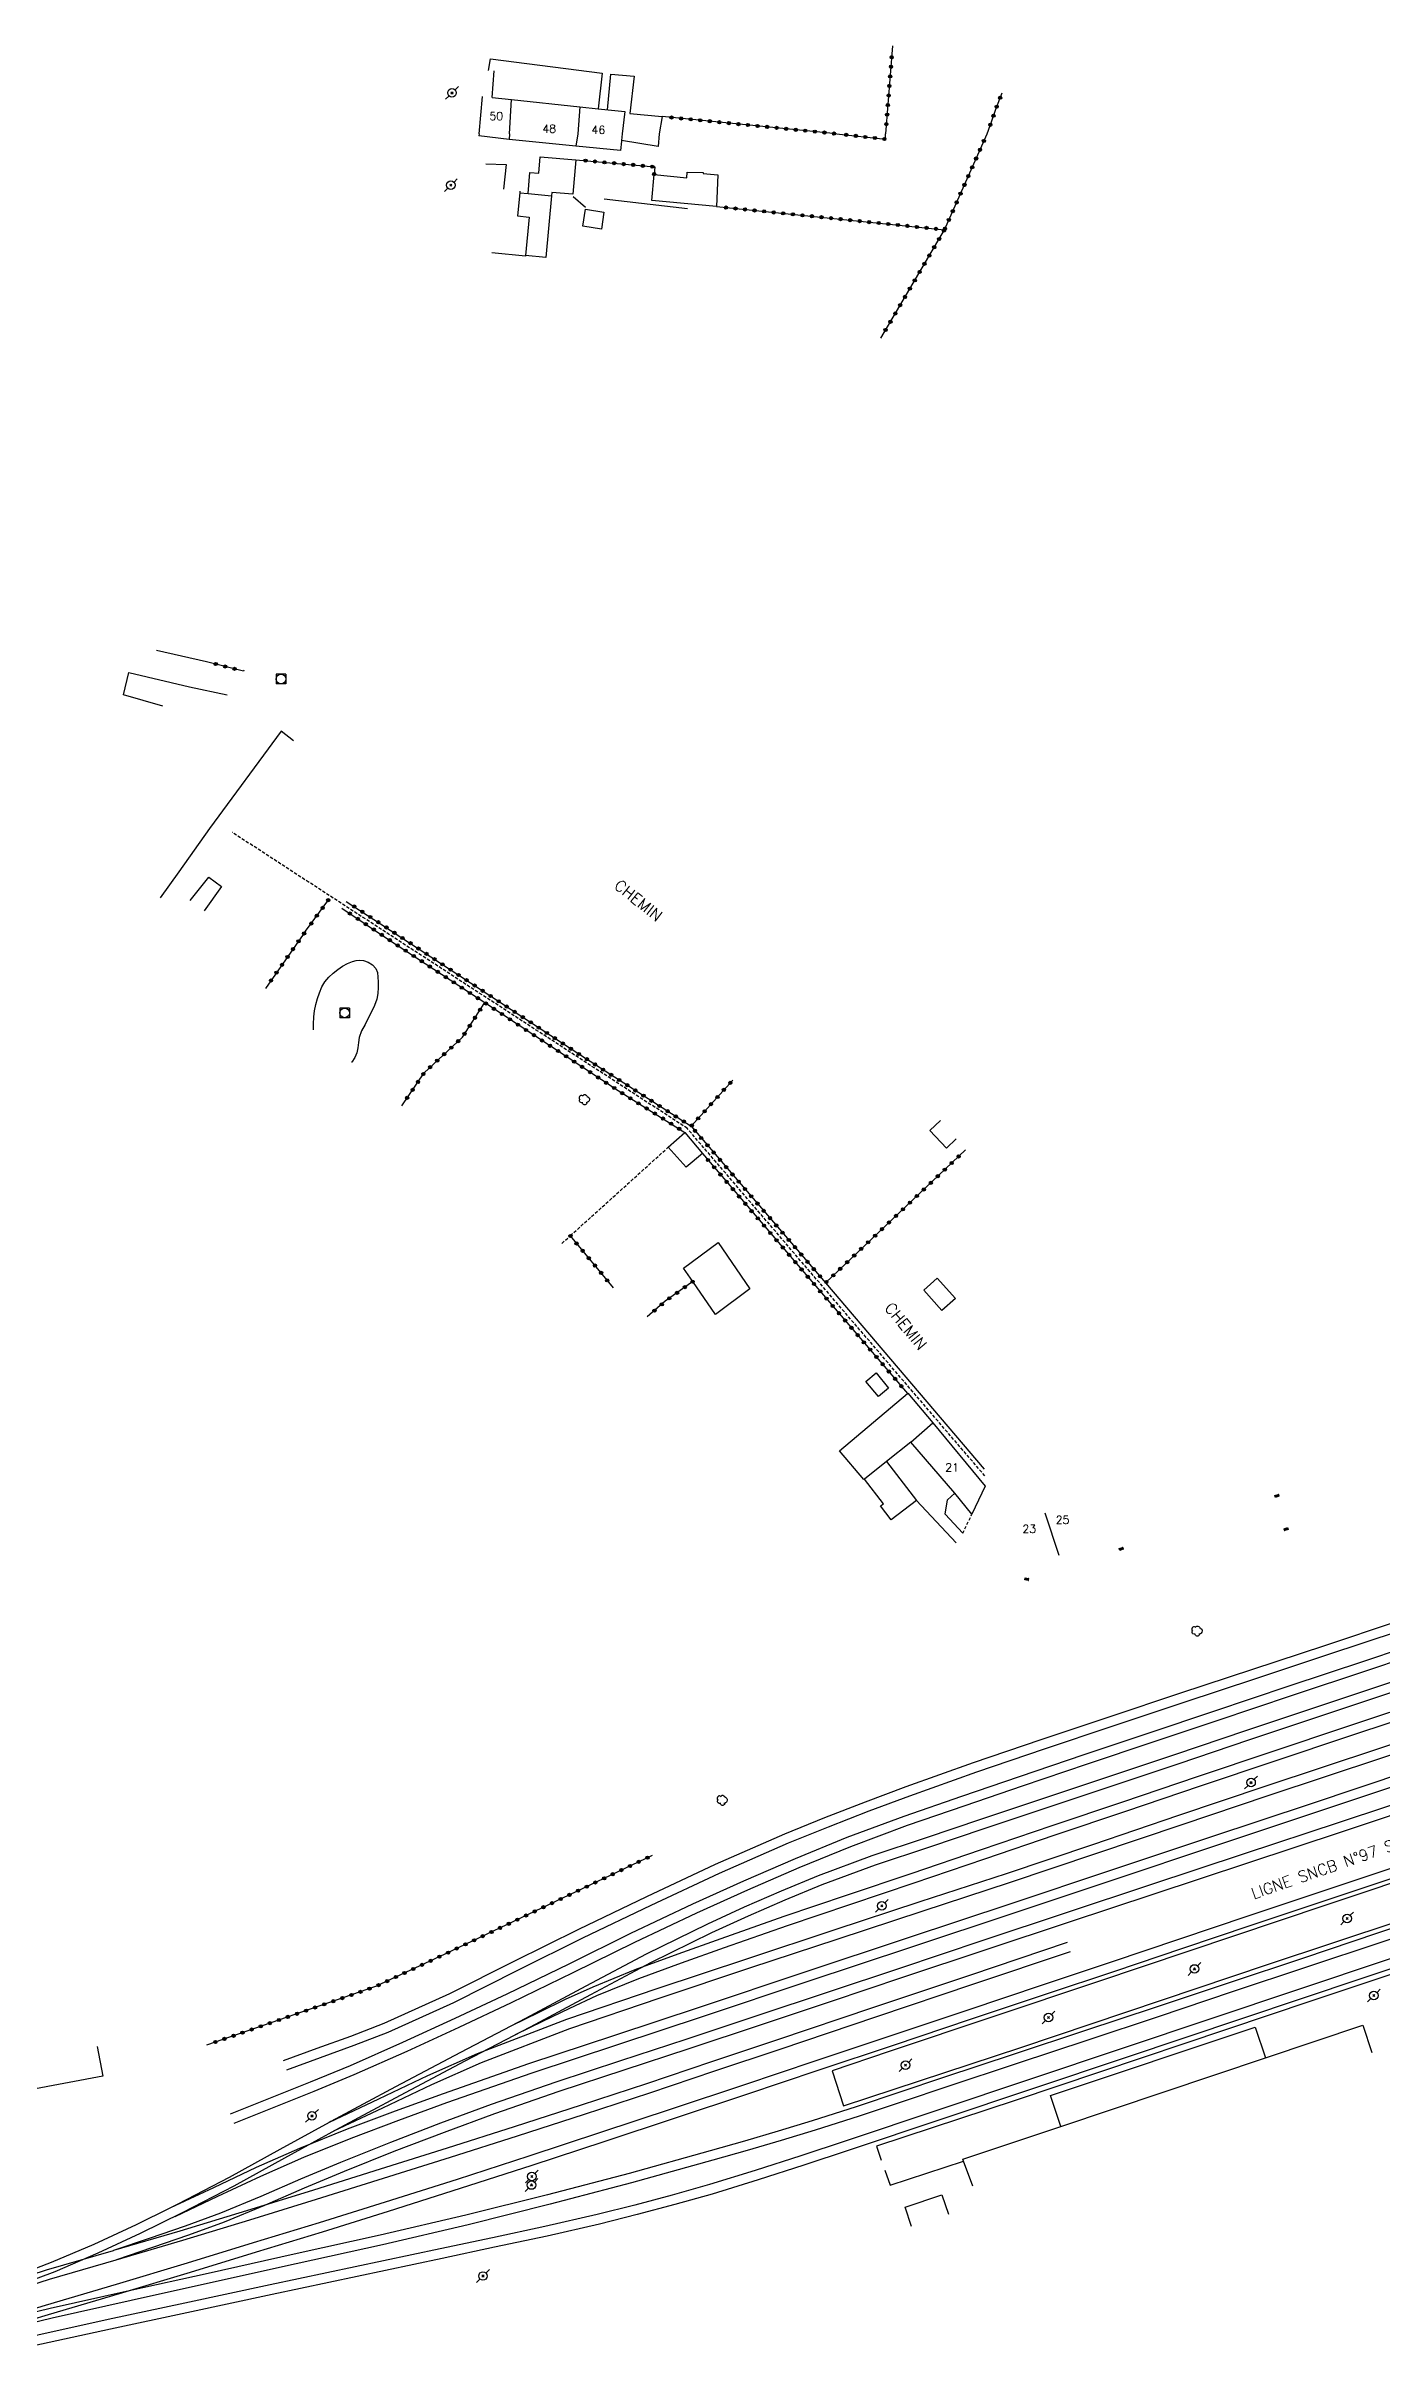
# Model space of a CAD drawing. Header units: millimetres. Extents: x 101000 to 102000, y 122000 to 122973.
# Drawn here: x 101344.9 to 101553.5, y 122329.4 to 122688.7 of the extents above; entities that cross this region are included whole.
import ezdxf
from ezdxf.enums import TextEntityAlignment as Align

# ---------------------------------------------------------------- set-up
doc = ezdxf.new("R2010")
doc.units = ezdxf.units.MM
doc.linetypes.add('DASHED', pattern=[0.75, 0.5, -0.25])
doc.layers.get('0').update_dxf_attribs({"linetype": 'CONTINUOUS'})
for name, color, linetype in [('W0014', 7, 'CONTINUOUS'), ('W0017', 7, 'CONTINUOUS'), ('W0070', 7, 'DASHED'), ('W0101', 7, 'CONTINUOUS'), ('W0104', 1, 'CONTINUOUS'), ('W0112', 1, 'DASHED'), ('W0300', 7, 'CONTINUOUS'), ('W0303', 7, 'CONTINUOUS'), ('W0323', 7, 'CONTINUOUS'), ('W0330', 7, 'CONTINUOUS'), ('W0401', 7, 'CONTINUOUS'), ('W0420', 7, 'CONTINUOUS'), ('W0473', 7, 'CONTINUOUS'), ('W0515', 5, 'CONTINUOUS'), ('W0700', 7, 'CONTINUOUS'), ('W0710', 7, 'CONTINUOUS'), ('W0989', 7, 'CONTINUOUS'), ('W0991', 7, 'CONTINUOUS'), ('W1102', 7, 'CONTINUOUS')]:
    doc.layers.add(name, color=color, linetype=linetype)
doc.styles.get("Standard").update_dxf_attribs({"font": 'romans.shx', "width": 0.85})

# ---------------------------------------------------------------- blocks, each defined once
blk = doc.blocks.new('T473')
for p, q in [((-0.166667, 0.166667), (0.166667, -0.166667)), ((-0.166667, -0.166667), (0.166667, 0.166667)), ((0.500001, 0.500001), (1.000002, 1.000002)), ((-1.000002, -1.000002), (-0.500001, -0.500001))]:
    blk.add_line(p, q)
blk.add_ellipse((0, 0), major_axis=(0.471405, 0.471405), ratio=1, start_param=5.4977871438, end_param=11.780972451)
blk = doc.blocks.new('T300')
for p, q in [((-0.8, 0.51), (-0.86, 0.34)), ((-0.86, 0.34), (-0.86, 0.17)), ((-0.86, 0.17), (-0.74, 0.06)), ((-0.69, 0.63), (-0.8, 0.51)), ((-0.8, -0.06), (-0.74, 0.06)), ((-0.74, 0.06), (-0.69, 0.11)), ((-0.57, 0.69), (-0.69, 0.63)), ((-0.46, 0.69), (-0.57, 0.69)), ((-0.29, 0.63), (-0.46, 0.69)), ((-0.29, 0.63), (-0.17, 0.74)), ((-0.23, 0.57), (-0.29, 0.63)), ((-0.17, 0.74), (-0.06, 0.8)), ((-0.06, 0.8), (0.06, 0.8)), ((0.06, 0.8), (0.23, 0.74)), ((0.23, 0.74), (0.34, 0.63)), ((0.34, 0.63), (0.4, 0.51)), ((0.46, 0.46), (0.34, 0.46)), ((0.4, 0.51), (0.4, 0.46)), ((0.57, 0.4), (0.46, 0.46)), ((0.57, 0.4), (0.69, 0.29)), ((0.69, 0.29), (0.74, 0.17)), ((0.74, 0.06), (0.69, -0.17)), ((0.74, 0.17), (0.74, 0.06)), ((-0.8, -0.17), (-0.8, -0.06)), ((-0.8, -0.23), (-0.8, -0.17)), ((-0.74, -0.34), (-0.8, -0.23)), ((-0.69, -0.4), (-0.74, -0.34)), ((-0.51, -0.46), (-0.69, -0.4)), ((-0.4, -0.46), (-0.51, -0.46)), ((-0.4, -0.46), (-0.34, -0.46)), ((-0.34, -0.46), (-0.34, -0.4)), ((-0.34, -0.51), (-0.34, -0.46)), ((-0.29, -0.63), (-0.34, -0.51)), ((-0.17, -0.74), (-0.29, -0.63)), ((-0.06, -0.8), (-0.17, -0.74)), ((0.06, -0.8), (-0.06, -0.8)), ((0.17, -0.74), (0.06, -0.8)), ((0.23, -0.69), (0.17, -0.74)), ((0.29, -0.46), (0.23, -0.46)), ((0.29, -0.63), (0.23, -0.69)), ((0.46, -0.4), (0.29, -0.46)), ((0.34, -0.51), (0.29, -0.63)), ((0.34, -0.51), (0.34, -0.46)), ((0.57, -0.34), (0.46, -0.4)), ((0.63, -0.29), (0.57, -0.34)), ((0.69, -0.17), (0.63, -0.29))]:
    blk.add_line(p, q)
blk = doc.blocks.new('T420')
for p, q in [((0.75, 0.75), (-0.75, 0.75)), ((-0.75, 0.75), (-0.75, -0.75)), ((0.75, 0.75), (0.75, -0.75)), ((0.75, -0.75), (-0.75, -0.75))]:
    blk.add_line(p, q)
blk.add_ellipse((0, 0), major_axis=(-0.53, 0.53), ratio=1, start_param=3.926991, end_param=10.210176)
blk = doc.blocks.new('T401')
for p, q in [((-0.3, 0.3), (0, 0.3)), ((-0.3, -0.25), (-0.3, 0.3)), ((-0.3, 0.15), (0, 0.15)), ((-0.3, 0), (0, 0)), ((0, 0.3), (0, -0.25)), ((-0.3, -0.15), (0, -0.15)), ((-0.3, -0.25), (-0.3, -0.3)), ((-0.3, -0.3), (0, -0.3)), ((0, -0.3), (0, -0.25))]:
    blk.add_line(p, q)
blk = doc.blocks.new('t323o')
at = {"color": 0, "linetype": 'Continuous'}
for radius in [0.25, 0.15]:
    blk.add_circle((0, 0), radius, dxfattribs=at)

msp = doc.modelspace()

# ---------------------------------------------------------------- linework, layer by layer
at = {"layer": 'W0014'}
for points in [[(101383.55, 122580.16), (101381.62, 122581.68), (101370.4, 122566.46)], [(101370.4, 122566.46), (101365.62, 122559.72), (101362.72, 122555.64)]]:
    msp.add_lwpolyline(points, dxfattribs=at)
at = {"layer": 'W0017'}
for points in [[(101369.96, 122592.53), (101362.15, 122594.3)], [(101480.93, 122461.5), (101487.11, 122454.89)], [(101488.15, 122456.37), (101485.41, 122459.37), (101485.75, 122461.57), (101486.92, 122462.64)]]:
    msp.add_lwpolyline(points, dxfattribs=at)
at = {"layer": 'W0070'}
for points in [[(101445.08, 122519.63), (101373.96, 122565.87)], [(101491.6, 122465.33), (101445.08, 122519.63)]]:
    msp.add_lwpolyline(points, dxfattribs=at)
at = {"layer": 'W0101'}
for points in [[(101414.62, 122680.67), (101417.61, 122680.35)], [(101417.61, 122680.35), (101428.31, 122679.21)], [(101428.32, 122679.23), (101427.98, 122675)], [(101417.25, 122674.12), (101412.51, 122674.69)], [(101427.68, 122673.07), (101417.25, 122674.12)], [(101427.98, 122675), (101427.68, 122673.07)], [(101418.92, 122666.03), (101418.9, 122665.8), (101418.54, 122662.18), (101420.4, 122662), (101419.8, 122655.98), (101419.79, 122655.89), (101414.54, 122656.42)], [(101367.31, 122588.59), (101373.2, 122587.35)], [(101489.57, 122459.34), (101486.92, 122462.64), (101480.01, 122470.59), (101483.48, 122473.61), (101491.65, 122463.75)], [(101491.65, 122463.75), (101489.57, 122459.34)], [(101489.71, 122354.35), (101488.24, 122358.27), (101488.15, 122358.57), (101503.46, 122363.7), (101535.44, 122374.42), (101550.67, 122379.53)], [(101550.67, 122379.53), (101552.07, 122375.23), (101552.07, 122375.23)]]:
    msp.add_lwpolyline(points, dxfattribs=at)
at = {"layer": 'W0104'}
for points in [[(101414.01, 122684.89), (101414.33, 122686.73), (101431.78, 122684.47), (101431.18, 122678.9)], [(101414.62, 122680.67), (101414.9, 122684.85)], [(101432.6, 122678.75), (101433.15, 122684.33), (101436.77, 122684), (101436.13, 122678.17), (101441.15, 122677.7), (101440.72, 122675)], [(101428.32, 122679.23), (101431.18, 122678.9)], [(101431.18, 122678.9), (101435.32, 122678.48), (101434.9, 122675)], [(101434.9, 122675), (101434.8, 122673.97), (101434.79, 122673.85), (101434.65, 122672.4), (101427.68, 122673.07)], [(101440.72, 122675), (101440.54, 122673.01), (101434.8, 122673.97)], [(101413.59, 122670.33), (101416.79, 122670.19), (101416.39, 122666.34)], [(101420.2, 122665.68), (101420.48, 122668.97), (101421.88, 122668.85), (101422.1, 122671.41), (101427.68, 122670.94), (101427.23, 122665.57), (101423.92, 122665.85), (101423.87, 122665.33)], [(101418.9, 122665.8), (101420.2, 122665.68), (101423.87, 122665.33), (101422.96, 122655.68), (101419.8, 122655.98)], [(101363.11, 122585.56), (101356.98, 122587.35), (101357.82, 122590.86), (101367.31, 122588.59)], [(101367.42, 122555.2), (101370.33, 122558.87), (101372.32, 122557.41), (101369.59, 122553.6)], [(101487.13, 122517.99), (101485.6, 122516.54), (101483.02, 122519.27), (101484.68, 122520.84)], [(101480.01, 122470.59), (101476.23, 122467.58), (101472.77, 122464.84), (101472.66, 122464.75), (101468.88, 122469.25), (101479.53, 122478.21), (101479.58, 122478.25), (101483.48, 122473.61)], [(101476.23, 122467.58), (101480.93, 122461.5), (101476.98, 122458.45), (101475.29, 122460.64), (101475.75, 122460.99), (101472.77, 122464.84)], [(101503.46, 122363.7), (101501.85, 122368.51), (101533.84, 122379.21), (101535.44, 122374.42)], [(101352.87, 122376.16), (101353.74, 122371.54), (101336.25, 122368.26)], [(101480.14, 122348.08), (101479.14, 122351.1), (101484.9, 122353.01), (101485.9, 122349.98)]]:
    msp.add_lwpolyline(points, dxfattribs=at)
for points in [[(101439.53, 122664.6), (101439.92, 122668.63), (101445.02, 122668.14), (101445.1, 122669.03), (101447.57, 122668.93), (101447.56, 122668.8), (101449.85, 122668.58), (101449.65, 122663.63)], [(101428.78, 122660.57), (101429.2, 122663.23), (101432.07, 122662.78), (101431.66, 122660.12), (101428.78, 122660.57)], [(101444.9, 122513.58), (101442.13, 122516.68), (101444.73, 122519), (101447.46, 122515.68)], [(101449.48, 122490.52), (101445.95, 122495.7), (101444.52, 122497.79), (101449.93, 122501.81), (101454.89, 122494.55)], [(101484.16, 122496.23), (101486.99, 122493.04), (101484.87, 122491.16), (101482.04, 122494.35)], [(101474.61, 122481.41), (101476.56, 122479.02), (101474.96, 122477.71), (101473.01, 122480.1)]]:
    msp.add_lwpolyline(points, close=True, dxfattribs=at)
at = {"layer": 'W0112'}
for points in [[(101375.8, 122591.18), (101375.72, 122591.06)], [(101425.49, 122501.65), (101426.8, 122502.84), (101442.13, 122516.68)], [(101488.15, 122456.37), (101489.57, 122459.34)]]:
    msp.add_lwpolyline(points, dxfattribs=at)
at = {"layer": 'W0303'}
for p, q in [((101429.2, 122663.48), (101427.25, 122665.16)), ((101445.14, 122663.27), (101432.09, 122664.79))]:
    msp.add_line(p, q, dxfattribs=at)
at = {"layer": 'W0323'}
for points in [[(101477.18, 122688.72), (101476.08, 122675)], [(101491.95, 122675), (101492.17, 122675.58), (101492.73, 122677.2), (101493.3, 122678.83), (101494.28, 122681.4)], [(101468.43, 122675), (101441.15, 122677.7)], [(101449.65, 122663.63), (101485.3, 122660.02), (101491.95, 122675)], [(101468.43, 122675), (101476.05, 122674.17), (101476.08, 122675)], [(101427.68, 122670.94), (101440, 122669.84), (101439.92, 122668.63)], [(101475.32, 122643.05), (101485.3, 122660.02)], [(101375.72, 122591.06), (101369.96, 122592.53)], [(101385.45, 122550.42), (101389.05, 122555.37)], [(101391.1, 122554.02), (101391.1, 122554.02), (101391.1, 122554.02), (101398.73, 122548.93), (101413.43, 122539.26), (101434.27, 122525.53), (101444.73, 122519)], [(101391.78, 122555.09), (101397.16, 122551.6), (101428.43, 122531.05), (101445.68, 122519.95), (101452.2, 122527.16)], [(101385.45, 122550.42), (101379.16, 122541.49)], [(101400.48, 122523.16), (101403.97, 122528.31), (101409.94, 122533.85), (101413.43, 122539.26)], [(101445.68, 122519.95), (101466.7, 122495.5), (101488.59, 122516.27)], [(101447.46, 122515.68), (101479.53, 122478.21)], [(101426.8, 122502.84), (101433.53, 122494.73)], [(101445.95, 122495.7), (101441.65, 122492.61), (101438.83, 122490.17)], [(101439.62, 122406.04), (101407.22, 122390.62), (101396.35, 122385.54), (101369.93, 122376.39)]]:
    msp.add_lwpolyline(points, dxfattribs=at)
at = {"layer": 'W0330'}
msp.add_lwpolyline([(101466.7, 122495.5), (101491.49, 122466.39)], dxfattribs=at)
at = {"layer": 'W0515'}
for points in [[(101386.71, 122537.03), (101386.83, 122538), (101387.02, 122538.96), (101387.28, 122539.89), (101387.59, 122540.81), (101387.97, 122541.71), (101388.45, 122542.53), (101389.05, 122543.24), (101389.75, 122543.89), (101390.5, 122544.46), (101391.21, 122544.95), (101391.97, 122545.39), (101392.77, 122545.69), (101393.34, 122545.83), (101393.94, 122545.9), (101394.5, 122545.87), (101395.24, 122545.61), (101395.92, 122545.15), (101396.43, 122544.58), (101396.66, 122543.96), (101396.73, 122543.23), (101396.76, 122542.51), (101396.78, 122541.61), (101396.72, 122540.71), (101396.57, 122539.83), (101396.22, 122538.81), (101395.74, 122537.82), (101395.24, 122536.84), (101394.73, 122535.85), (101394.2, 122534.86), (101393.8, 122533.84), (101393.69, 122533.04), (101393.63, 122532.22), (101393.47, 122531.44), (101393.12, 122530.69), (101392.65, 122529.99), (101392.6, 122529.94)], [(101386.69, 122535.02), (101386.66, 122535.91), (101386.71, 122537.03)]]:
    msp.add_lwpolyline(points, dxfattribs=at)
at = {"layer": 'W0700'}
for points in [[(101665.88, 122469.88), (101653.04, 122465.65), (101640.2, 122461.42), (101627.37, 122457.18), (101615.23, 122453.14), (101603.09, 122449.08), (101590.95, 122445.03), (101578.7, 122440.95), (101566.45, 122436.87), (101554.21, 122432.79), (101543.27, 122429.14), (101532.34, 122425.48), (101521.4, 122421.82), (101511.25, 122418.43), (101501.09, 122415.04), (101490.94, 122411.65)], [(101666.36, 122468.42), (101653.52, 122464.2), (101640.68, 122459.97), (101627.85, 122455.73), (101615.71, 122451.69), (101603.57, 122447.63), (101591.43, 122443.58), (101579.18, 122439.5), (101566.94, 122435.42), (101554.69, 122431.34), (101543.76, 122427.68), (101532.82, 122424.03), (101521.89, 122420.37), (101511.74, 122416.98), (101501.58, 122413.59), (101491.42, 122410.2)], [(101683.62, 122465.93), (101665.62, 122459.91), (101647.62, 122453.88), (101629.62, 122447.88), (101616.13, 122443.43), (101602.64, 122438.99), (101589.15, 122434.55), (101571.21, 122428.65), (101553.27, 122422.74), (101535.35, 122416.79), (101521.87, 122412.26), (101508.4, 122407.71), (101494.92, 122403.18), (101481.45, 122398.76), (101467.97, 122394.38), (101454.51, 122389.9), (101440.33, 122385.2), (101426.19, 122380.41), (101412.27, 122375.05), (101404.51, 122371.6), (101396.82, 122367.96), (101389.13, 122364.32)], [(101684.1, 122464.48), (101666.11, 122458.46), (101648.11, 122452.43), (101630.1, 122446.43), (101616.61, 122441.97), (101603.12, 122437.54), (101589.63, 122433.1), (101571.69, 122427.19), (101553.76, 122421.29), (101535.84, 122415.34), (101522.36, 122410.81), (101508.89, 122406.26), (101495.4, 122401.73), (101481.93, 122397.31), (101468.44, 122392.92), (101454.99, 122388.45), (101440.82, 122383.75), (101426.71, 122378.97), (101412.86, 122373.63), (101405.14, 122370.2), (101397.47, 122366.57), (101389.78, 122362.94)], [(101562.68, 122440.33), (101550.91, 122436.39), (101539.13, 122432.46), (101527.35, 122428.51), (101517.21, 122425.13), (101507.08, 122421.74), (101496.96, 122418.3), (101487.95, 122415.24), (101478.96, 122412.14), (101470.05, 122408.83), (101461.94, 122405.51), (101453.9, 122402.02), (101445.9, 122398.42), (101436.2, 122393.82), (101426.56, 122389.06), (101416.89, 122384.38), (101408.76, 122380.56), (101400.61, 122376.79), (101392.4, 122373.16), (101386.17, 122370.59), (101379.91, 122368.09), (101373.65, 122365.59)], [(101555.88, 122442.54), (101544.68, 122438.8), (101533.43, 122435.08), (101522.19, 122431.37), (101510.96, 122427.61), (101500.36, 122424.07), (101489.78, 122420.5), (101479.27, 122416.75), (101472.9, 122414.35), (101466.56, 122411.89), (101460.26, 122409.34), (101449.44, 122404.6), (101438.74, 122399.57), (101428.07, 122394.48), (101417.98, 122389.48), (101407.92, 122384.41), (101397.68, 122379.79), (101392.46, 122377.77), (101387.2, 122375.86), (101381.94, 122373.95)], [(101556.37, 122441.09), (101545.16, 122437.35), (101533.91, 122433.63), (101522.67, 122429.91), (101511.44, 122426.16), (101500.85, 122422.62), (101490.29, 122419.05), (101479.8, 122415.31), (101473.45, 122412.93), (101467.12, 122410.47), (101460.85, 122407.93), (101450.07, 122403.2), (101439.39, 122398.19), (101428.74, 122393.11), (101418.67, 122388.11), (101408.58, 122383.03), (101398.27, 122378.38), (101393, 122376.34), (101387.74, 122374.43), (101382.46, 122372.51)], [(101666.66, 122441.1), (101657.2, 122437.98), (101647.74, 122434.85), (101638.28, 122431.72), (101627.12, 122428.01), (101615.96, 122424.29), (101604.81, 122420.57), (101592.8, 122416.58), (101580.8, 122412.59), (101568.8, 122408.6), (101556.76, 122404.58), (101544.71, 122400.56), (101532.68, 122396.53), (101522.01, 122392.95), (101511.35, 122389.37), (101500.69, 122385.8)], [(101667.13, 122439.65), (101657.68, 122436.53), (101648.22, 122433.4), (101638.76, 122430.27), (101627.6, 122426.56), (101616.45, 122422.84), (101605.29, 122419.12), (101593.29, 122415.13), (101581.28, 122411.14), (101569.28, 122407.15), (101557.24, 122403.13), (101545.2, 122399.1), (101533.16, 122395.08), (101522.5, 122391.5), (101511.84, 122387.92), (101501.18, 122384.35)], [(101563.17, 122438.88), (101551.39, 122434.94), (101539.62, 122431.01), (101527.84, 122427.06), (101517.7, 122423.68), (101507.57, 122420.29), (101497.45, 122416.85), (101488.45, 122413.79), (101479.48, 122410.7), (101470.61, 122407.4), (101462.53, 122404.1), (101454.52, 122400.62), (101446.55, 122397.03), (101436.86, 122392.44), (101427.23, 122387.69), (101417.55, 122383), (101409.41, 122379.17), (101401.24, 122375.4), (101393, 122371.76), (101386.75, 122369.17), (101380.48, 122366.67), (101374.22, 122364.17)], [(101561.46, 122430.56), (101548.12, 122426.11), (101536.44, 122422.21), (101524.77, 122418.3), (101513.1, 122414.37), (101502.07, 122410.65), (101491.04, 122406.91), (101480.02, 122403.17), (101470.1, 122399.84), (101460.19, 122396.49), (101450.33, 122393.03), (101443.61, 122390.63), (101436.91, 122388.17), (101430.31, 122385.48), (101426.02, 122383.51), (101421.77, 122381.45), (101417.53, 122379.38)], [(101561.95, 122429.11), (101548.6, 122424.66), (101536.93, 122420.76), (101525.26, 122416.85), (101513.59, 122412.92), (101502.56, 122409.2), (101491.53, 122405.47), (101480.51, 122401.72), (101470.59, 122398.38), (101460.69, 122395.05), (101450.84, 122391.59), (101444.13, 122389.19), (101437.46, 122386.74), (101430.91, 122384.08), (101426.67, 122382.13), (101422.44, 122380.07), (101418.2, 122378)], [(101557.81, 122419.19), (101542.45, 122414.07), (101526.86, 122408.87), (101511.26, 122403.67), (101495.67, 122398.48), (101479.48, 122393.1), (101463.29, 122387.72), (101447.12, 122382.33), (101433.7, 122377.91), (101420.29, 122373.47), (101406.96, 122368.81), (101399.43, 122366.07), (101391.93, 122363.25), (101384.5, 122360.26), (101377.74, 122357.27), (101371.04, 122354.13), (101364.33, 122350.99)], [(101558.29, 122417.74), (101542.94, 122412.62), (101527.34, 122407.42), (101511.75, 122402.22), (101496.15, 122397.03), (101479.96, 122391.65), (101463.78, 122386.27), (101447.6, 122380.88), (101434.18, 122376.45), (101420.79, 122372.02), (101407.48, 122367.37), (101399.96, 122364.63), (101392.49, 122361.82), (101385.1, 122358.85), (101378.37, 122355.88), (101371.68, 122352.74), (101364.98, 122349.6)], [(101561.77, 122416.1), (101546.96, 122411.19), (101532.15, 122406.29), (101517.35, 122401.38), (101504.31, 122397.05), (101491.28, 122392.72), (101478.25, 122388.39), (101467.11, 122384.69), (101455.98, 122380.99), (101444.84, 122377.28), (101434.68, 122373.95), (101424.53, 122370.62), (101414.43, 122367.12), (101406.54, 122364.21), (101398.69, 122361.19), (101390.88, 122358.08), (101384.64, 122355.44), (101378.43, 122352.74), (101372.16, 122350.17), (101366.61, 122348.14), (101361.01, 122346.21), (101355.41, 122344.29)], [(101562.25, 122414.65), (101547.44, 122409.74), (101532.64, 122404.84), (101517.83, 122399.93), (101504.8, 122395.6), (101491.76, 122391.27), (101478.73, 122386.94), (101467.6, 122383.24), (101456.46, 122379.53), (101445.32, 122375.82), (101435.16, 122372.49), (101425.02, 122369.17), (101414.95, 122365.68), (101407.08, 122362.77), (101399.25, 122359.76), (101391.46, 122356.66), (101385.24, 122354.03), (101379.02, 122351.33), (101372.72, 122348.75), (101367.12, 122346.7), (101361.51, 122344.77), (101355.91, 122342.84)], [(101490.94, 122411.65), (101482.45, 122408.81), (101473.96, 122405.96), (101465.57, 122402.87), (101459.74, 122400.46), (101453.97, 122397.94), (101448.24, 122395.32), (101438.67, 122390.6), (101429.23, 122385.6), (101419.8, 122380.58), (101417.53, 122379.38), (101409.64, 122375.23), (101399.49, 122369.86), (101389.36, 122364.45), (101389.13, 122364.32), (101381.43, 122360.1), (101373.5, 122355.73), (101365.47, 122351.54), (101364.33, 122350.99), (101358.95, 122348.35), (101352.36, 122345.27), (101345.68, 122342.42), (101340.39, 122340.41)], [(101491.42, 122410.2), (101482.93, 122407.35), (101474.46, 122404.52), (101466.12, 122401.44), (101460.34, 122399.06), (101454.59, 122396.54), (101448.89, 122393.94), (101439.36, 122389.24), (101429.95, 122384.25), (101420.52, 122379.23), (101410.35, 122373.88), (101400.21, 122368.51), (101390.09, 122363.1), (101382.16, 122358.76), (101374.22, 122354.38), (101366.16, 122350.18), (101359.61, 122346.97), (101352.98, 122343.88), (101346.26, 122341), (101340.92, 122338.98), (101340.92, 122338.98), (101329.9, 122334.85)], [(101607.78, 122407.62), (101568.18, 122394.33), (101513.04, 122375.88), (101469.93, 122361.43)], [(101608.27, 122406.17), (101568.67, 122392.88), (101513.53, 122374.43), (101470.41, 122359.98)], [(101565.88, 122396.59), (101553.46, 122392.43), (101541.87, 122388.56), (101530.27, 122384.7), (101518.68, 122380.84), (101507.67, 122377.18), (101496.66, 122373.51), (101485.65, 122369.86), (101478.81, 122367.58), (101471.96, 122365.29), (101465.07, 122363.09), (101459.76, 122361.48), (101454.44, 122359.93), (101449.11, 122358.41), (101436.4, 122354.89), (101423.65, 122351.54), (101410.86, 122348.34), (101397.44, 122345.2), (101383.99, 122342.22), (101370.56, 122339.24), (101358.19, 122336.5), (101345.85, 122333.76), (101333.57, 122330.8)], [(101565.39, 122398.04), (101552.98, 122393.88), (101541.38, 122390.01), (101529.79, 122386.15), (101518.19, 122382.29), (101507.18, 122378.63), (101496.18, 122374.97), (101485.16, 122371.32), (101478.33, 122369.03), (101471.49, 122366.74), (101464.62, 122364.55), (101459.32, 122362.95), (101454.01, 122361.4), (101448.69, 122359.88), (101436, 122356.37), (101423.27, 122353.02), (101410.5, 122349.83), (101397.1, 122346.69), (101383.66, 122343.72), (101370.23, 122340.73), (101357.86, 122338), (101345.5, 122335.26), (101333.67, 122332.4)], [(101504.46, 122392.43), (101489.33, 122387.35), (101474.2, 122382.26), (101459.06, 122377.18), (101448.88, 122373.77), (101438.7, 122370.36), (101428.51, 122367), (101418.05, 122363.62), (101407.57, 122360.29), (101397.09, 122357), (101386.66, 122353.75), (101376.22, 122350.53), (101365.77, 122347.35), (101355.41, 122344.29), (101355.35, 122344.27), (101344.92, 122341.23), (101328.53, 122335.92), (101328.53, 122335.92), (101328.53, 122335.92)], [(101504.94, 122390.98), (101489.81, 122385.9), (101474.68, 122380.81), (101459.55, 122375.73), (101449.37, 122372.32), (101439.18, 122368.91), (101428.98, 122365.54), (101418.51, 122362.16), (101408.04, 122358.83), (101397.55, 122355.54), (101387.11, 122352.29), (101376.67, 122349.07), (101366.21, 122345.89), (101355.78, 122342.8), (101345.35, 122339.76), (101328.95, 122334.55), (101328.95, 122334.55)], [(101500.69, 122385.8), (101488.8, 122381.83), (101476.91, 122377.86), (101465.02, 122373.89), (101453.87, 122370.16), (101442.72, 122366.43), (101431.55, 122362.73), (101420.34, 122359.06), (101409.11, 122355.43), (101397.87, 122351.86), (101387.57, 122348.65), (101377.26, 122345.5), (101366.94, 122342.36), (101355.86, 122339.02), (101344.76, 122335.71), (101333.67, 122332.4)], [(101501.18, 122384.35), (101489.29, 122380.38), (101477.4, 122376.41), (101465.51, 122372.44), (101454.36, 122368.71), (101443.2, 122364.97), (101432.03, 122361.27), (101420.81, 122357.61), (101409.58, 122353.98), (101398.33, 122350.4), (101388.02, 122347.19), (101377.71, 122344.03), (101367.39, 122340.9), (101356.3, 122337.56), (101345.2, 122334.25), (101334.11, 122330.94)], [(101469.93, 122361.43), (101462.82, 122359.11), (101455.71, 122356.79), (101448.56, 122354.6), (101442.72, 122352.97), (101436.87, 122351.41), (101430.99, 122349.94), (101422.84, 122348.06), (101414.66, 122346.31), (101406.48, 122344.58), (101393.18, 122341.75), (101379.88, 122338.95), (101366.58, 122336.09), (101354.6, 122333.51), (101342.63, 122330.89)], [(101470.41, 122359.98), (101463.29, 122357.66), (101456.17, 122355.33), (101448.99, 122353.13), (101443.13, 122351.49), (101437.25, 122349.93), (101431.35, 122348.45), (101423.17, 122346.56), (101414.98, 122344.82), (101406.79, 122343.09), (101393.5, 122340.26), (101380.19, 122337.46), (101366.9, 122334.6), (101354.93, 122332.02), (101342.98, 122329.4)]]:
    msp.add_lwpolyline(points, dxfattribs=at)
at = {"layer": 'W0710'}
for points in [[(101616.34, 122421.98), (101580.74, 122410.22), (101544.72, 122398.19), (101509.2, 122386.28), (101476.66, 122375.38), (101467.73, 122372.37), (101469.51, 122366.93), (101497.21, 122376.02), (101535.78, 122389), (101577.07, 122402.7), (101608.05, 122413.14), (101618.17, 122416.67)], [(101620.46, 122409.37), (101577.48, 122394.94), (101542.54, 122383.29), (101496.32, 122367.75), (101474.68, 122360.6), (101475.39, 122358.45)], [(101475.96, 122356.87), (101476.82, 122354.5), (101488.24, 122358.27)]]:
    msp.add_lwpolyline(points, dxfattribs=at)
at = {"layer": 'W1102'}
for points in [[(101412.55, 122675.02), (101413.11, 122680.83)], [(101417.32, 122675), (101417.61, 122680.35)], [(101412.55, 122675), (101412.51, 122674.69)], [(101412.55, 122675.02), (101412.55, 122675)], [(101417.32, 122675), (101417.25, 122674.12)], [(101500.98, 122459.56), (101503.14, 122452.95)]]:
    msp.add_lwpolyline(points, dxfattribs=at)

# ---------------------------------------------------------------- block references
at = {"layer": 'W0300'}
for p in [(101429.05, 122524.09), (101524.8, 122441.07), (101450.6, 122414.63)]:
    msp.add_blockref('T300', p, dxfattribs=at)
at = {"layer": 'W0323'}
for p, rotation in [((101477.04, 122686.96), 265.4151217784162), ((101476.8, 122683.97), 265.4151217784162), ((101476.92, 122685.47), 265.4151217784162), ((101476.44, 122679.49), 265.4151217784162), ((101476.56, 122680.98), 265.4151217784162), ((101476.68, 122682.48), 265.4151217784162), ((101493.99, 122680.64), 69.18063908763916), ((101442.64, 122677.55), 174.3482559896737), ((101444.14, 122677.4), 174.3482559896737), ((101445.63, 122677.26), 174.3482559896737), ((101447.12, 122677.11), 174.3482559896737), ((101448.61, 122676.96), 174.3482559896737), ((101450.11, 122676.81), 174.3482559896737), ((101451.6, 122676.67), 174.3482559896737), ((101453.09, 122676.52), 174.3482559896737), ((101454.58, 122676.37), 174.3482559896737), ((101456.08, 122676.22), 174.3482559896737), ((101457.57, 122676.08), 174.3482559896737), ((101459.06, 122675.93), 174.3482559896737), ((101476.2, 122676.5), 265.4151217784162), ((101476.32, 122677.99), 265.4151217784162), ((101492.46, 122676.41), 70.7083754720615), ((101492.95, 122677.83), 70.85229742146147), ((101493.45, 122679.24), 69.18063908763916), ((101460.56, 122675.78), 174.3482559896737), ((101462.05, 122675.63), 174.3482559896737), ((101463.54, 122675.48), 174.3482559896737), ((101465.03, 122675.34), 174.3482559896737), ((101466.53, 122675.19), 174.3482559896737), ((101468.02, 122675.04), 174.3482559896737), ((101469.93, 122674.84), 353.7705198086809), ((101471.42, 122674.67), 353.7705198086809), ((101472.91, 122674.51), 353.7705198086809), ((101474.4, 122674.35), 353.7705198086809), ((101475.89, 122674.19), 353.7705198086809), ((101490.84, 122672.51), 66.06022280052879), ((101491.45, 122673.88), 66.06022280052879), ((101429.18, 122670.81), 354.8676666692691), ((101430.67, 122670.67), 354.8676666692691), ((101432.16, 122670.54), 354.8676666692691), ((101433.66, 122670.41), 354.8676666692691), ((101435.15, 122670.27), 354.8676666692691), ((101436.65, 122670.14), 354.8676666692691), ((101438.14, 122670), 354.8676666692691), ((101439.63, 122669.87), 354.8676666692691), ((101439.92, 122668.7), 266.2902543954484), ((101489.63, 122669.76), 66.06022280052879), ((101490.23, 122671.13), 66.06022280052879), ((101487.8, 122665.65), 66.06022280052879), ((101488.41, 122667.02), 66.06022280052879), ((101489.02, 122668.39), 66.06022280052879), ((101451.14, 122663.48), 354.2087480711143), ((101452.63, 122663.33), 354.2087480711143), ((101454.12, 122663.18), 354.2087480711143), ((101455.61, 122663.03), 354.2087480711143), ((101457.11, 122662.88), 354.2087480711143), ((101458.6, 122662.72), 354.2087480711143), ((101460.09, 122662.57), 354.2087480711143), ((101461.58, 122662.42), 354.2087480711143), ((101463.08, 122662.27), 354.2087480711143), ((101464.57, 122662.12), 354.2087480711143), ((101466.06, 122661.97), 354.2087480711143), ((101467.55, 122661.82), 354.2087480711143), ((101469.05, 122661.67), 354.2087480711143), ((101470.54, 122661.51), 354.2087480711143), ((101485.97, 122661.54), 66.06022280052879), ((101486.58, 122662.91), 66.06022280052879), ((101487.19, 122664.28), 66.06022280052879), ((101472.03, 122661.36), 354.2087480711143), ((101473.52, 122661.21), 354.2087480711143), ((101475.01, 122661.06), 354.2087480711143), ((101476.51, 122660.91), 354.2087480711143), ((101478, 122660.76), 354.2087480711143), ((101479.49, 122660.61), 354.2087480711143), ((101480.98, 122660.45), 354.2087480711143), ((101482.48, 122660.3), 354.2087480711143), ((101483.97, 122660.15), 354.2087480711143), ((101484.45, 122658.57), 59.53084955680986), ((101485.21, 122659.86), 59.53084955680986), ((101485.36, 122660.17), 66.06022280052879), ((101482.16, 122654.69), 59.53084955680986), ((101482.92, 122655.98), 59.53084955680986), ((101483.69, 122657.28), 59.53084955680986), ((101479.88, 122650.81), 59.53084955680986), ((101480.64, 122652.1), 59.53084955680986), ((101481.4, 122653.4), 59.53084955680986), ((101478.36, 122648.23), 59.53084955680986), ((101479.12, 122649.52), 59.53084955680986), ((101476.08, 122644.35), 59.53084955680986), ((101476.84, 122645.64), 59.53084955680986), ((101477.6, 122646.93), 59.53084955680986), ((101371.42, 122592.16), 165.6942677073737), ((101372.87, 122591.78), 165.6942677073737), ((101374.33, 122591.41), 165.6942677073737), ((101388.1, 122554.06), 53.91869802055069), ((101388.98, 122555.27), 53.91869802055069), ((101393.04, 122554.28), 327.0820194909349), ((101385.21, 122550.08), 234.8680164099953), ((101386.33, 122551.63), 53.91869802055069), ((101387.21, 122552.85), 53.91869802055069), ((101392.35, 122553.19), 326.2915301134827), ((101393.6, 122552.36), 326.2915301134827), ((101394.3, 122553.46), 327.0820194909349), ((101394.84, 122551.52), 326.2915301134827), ((101395.55, 122552.65), 327.0820194909349), ((101396.09, 122550.69), 326.2915301134827), ((101396.81, 122551.83), 327.0820194909349), ((101398.07, 122551.01), 326.6793884979702), ((101399.32, 122550.18), 326.6793884979702), ((101383.48, 122547.63), 234.8680164099953), ((101384.34, 122548.85), 234.8680164099953), ((101397.34, 122549.86), 326.2915301134827), ((101398.59, 122549.03), 326.2915301134827), ((101399.84, 122548.2), 326.6358887148868), ((101400.58, 122549.36), 326.6793884979702), ((101401.09, 122547.38), 326.6358887148868), ((101401.83, 122548.54), 326.6793884979702), ((101402.35, 122546.55), 326.6358887148868), ((101403.08, 122547.71), 326.6793884979702), ((101404.34, 122546.89), 326.6793884979702), ((101380.89, 122543.95), 234.8680164099953), ((101381.75, 122545.17), 234.8680164099953), ((101382.62, 122546.4), 234.8680164099953), ((101403.6, 122545.73), 326.6358887148868), ((101404.85, 122544.9), 326.6358887148868), ((101405.59, 122546.06), 326.6793884979702), ((101406.1, 122544.08), 326.6358887148868), ((101406.84, 122545.24), 326.6793884979702), ((101407.36, 122543.25), 326.6358887148868), ((101408.1, 122544.42), 326.6793884979702), ((101409.35, 122543.59), 326.6793884979702), ((101380.03, 122542.72), 234.8680164099953), ((101408.61, 122542.43), 326.6358887148868), ((101409.86, 122541.6), 326.6358887148868), ((101410.6, 122542.77), 326.6793884979702), ((101411.11, 122540.78), 326.6358887148868), ((101411.86, 122541.94), 326.6793884979702), ((101412.37, 122539.95), 326.6358887148868), ((101413.11, 122541.12), 326.6793884979702), ((101414.36, 122540.3), 326.6793884979702), ((101415.62, 122539.47), 326.6793884979702), ((101411.1, 122535.64), 57.1876474154688), ((101411.91, 122536.9), 57.1876474154688), ((101412.72, 122538.16), 57.1876474154688), ((101413.62, 122539.13), 326.6365802085052), ((101414.87, 122538.3), 326.6365802085052), ((101416.13, 122537.48), 326.6365802085052), ((101416.87, 122538.65), 326.6793884979702), ((101417.38, 122536.65), 326.6365802085052), ((101418.12, 122537.82), 326.6793884979702), ((101418.63, 122535.83), 326.6365802085052), ((101419.38, 122537), 326.6793884979702), ((101420.63, 122536.18), 326.6793884979702), ((101408.21, 122532.24), 42.90614120876946), ((101409.3, 122533.26), 42.90614120876946), ((101410.28, 122534.38), 57.1876474154688), ((101419.88, 122535), 326.6365802085052), ((101421.14, 122534.18), 326.6365802085052), ((101421.88, 122535.35), 326.6793884979702), ((101422.39, 122533.35), 326.6365802085052), ((101423.14, 122534.53), 326.6793884979702), ((101423.64, 122532.53), 326.6365802085052), ((101424.39, 122533.7), 326.6793884979702), ((101425.64, 122532.88), 326.6793884979702), ((101426.9, 122532.06), 326.6793884979702), ((101404.91, 122529.18), 42.90614120876946), ((101406.01, 122530.2), 42.90614120876946), ((101407.11, 122531.22), 42.90614120876946), ((101424.9, 122531.7), 326.6365802085052), ((101426.15, 122530.88), 326.6365802085052), ((101427.4, 122530.05), 326.6365802085052), ((101428.15, 122531.23), 326.6793884979702), ((101428.65, 122529.23), 326.6365802085052), ((101429.41, 122530.42), 327.2511804234082), ((101430.67, 122529.61), 327.2511804234082), ((101431.93, 122528.8), 327.2511804234082), ((101402.17, 122525.64), 55.86088386781156), ((101403.01, 122526.88), 55.86088386781156), ((101403.85, 122528.12), 55.86088386781156), ((101429.91, 122528.4), 326.6365802085052), ((101431.16, 122527.58), 326.6365802085052), ((101432.41, 122526.75), 326.6365802085052), ((101433.2, 122527.98), 327.2511804234082), ((101433.66, 122525.93), 326.6365802085052), ((101434.46, 122527.17), 327.2511804234082), ((101434.93, 122525.12), 328.0187469276524), ((101435.72, 122526.36), 327.2511804234082), ((101436.98, 122525.55), 327.2511804234082), ((101450.81, 122525.63), 47.92382305701778), ((101451.82, 122526.74), 47.92382305701778), ((101401.32, 122524.4), 55.86088386781156), ((101436.2, 122524.32), 328.0187469276524), ((101437.47, 122523.53), 328.0187469276524), ((101438.24, 122524.74), 327.2511804234082), ((101438.74, 122522.74), 328.0187469276524), ((101439.5, 122523.93), 327.2511804234082), ((101440.02, 122521.94), 328.0187469276524), ((101440.76, 122523.12), 327.2511804234082), ((101442.03, 122522.3), 327.2511804234082), ((101443.29, 122521.49), 327.2511804234082), ((101447.8, 122522.29), 47.92382305701778), ((101448.8, 122523.4), 47.92382305701778), ((101449.81, 122524.52), 47.92382305701778), ((101441.29, 122521.15), 328.0187469276524), ((101442.56, 122520.35), 328.0187469276524), ((101443.83, 122519.56), 328.0187469276524), ((101444.55, 122520.68), 327.2511804234082), ((101445.79, 122520.06), 47.92382305701778), ((101446.29, 122519.25), 310.6703061620705), ((101446.79, 122521.18), 47.92382305701778), ((101447.26, 122518.11), 310.6703061620705), ((101448.24, 122516.98), 310.6703061620705), ((101448.32, 122514.68), 310.5597129689529), ((101449.22, 122515.84), 310.6703061620705), ((101450.2, 122514.7), 310.6703061620705), ((101486.42, 122514.21), 43.48958710649293), ((101487.5, 122515.24), 43.48958710649293), ((101449.29, 122513.54), 310.5597129689529), ((101450.27, 122512.4), 310.5597129689529), ((101451.17, 122513.56), 310.6703061620705), ((101451.24, 122511.26), 310.5597129689529), ((101452.15, 122512.43), 310.6703061620705), ((101453.13, 122511.29), 310.6703061620705), ((101483.15, 122511.11), 43.48958710649293), ((101484.24, 122512.14), 43.48958710649293), ((101485.33, 122513.17), 43.48958710649293), ((101452.22, 122510.12), 310.5597129689529), ((101453.19, 122508.98), 310.5597129689529), ((101454.11, 122510.15), 310.6703061620705), ((101454.17, 122507.84), 310.5597129689529), ((101455.08, 122509.01), 310.6703061620705), ((101456.06, 122507.87), 310.6703061620705), ((101478.8, 122506.98), 43.48958710649293), ((101479.89, 122508.01), 43.48958710649293), ((101480.98, 122509.05), 43.48958710649293), ((101482.06, 122510.08), 43.48958710649293), ((101455.14, 122506.7), 310.5597129689529), ((101456.12, 122505.56), 310.5597129689529), ((101457.04, 122506.74), 310.6703061620705), ((101457.09, 122504.42), 310.5597129689529), ((101458.02, 122505.6), 310.6703061620705), ((101458.99, 122504.46), 310.6703061620705), ((101459.97, 122503.32), 310.6703061620705), ((101475.53, 122503.88), 43.48958710649293), ((101476.62, 122504.92), 43.48958710649293), ((101477.71, 122505.95), 43.48958710649293), ((101426.83, 122502.81), 309.685776847018), ((101427.78, 122501.65), 309.685776847018), ((101428.74, 122500.5), 309.685776847018), ((101458.07, 122503.28), 310.5597129689529), ((101459.04, 122502.14), 310.5597129689529), ((101460.02, 122501), 310.5597129689529), ((101460.95, 122502.19), 310.6703061620705), ((101461, 122499.86), 310.5597129689529), ((101461.93, 122501.05), 310.6703061620705), ((101462.9, 122499.91), 310.6703061620705), ((101471.18, 122499.75), 43.48958710649293), ((101472.27, 122500.79), 43.48958710649293), ((101473.36, 122501.82), 43.48958710649293), ((101474.45, 122502.85), 43.48958710649293), ((101429.7, 122499.34), 309.685776847018), ((101430.66, 122498.19), 309.685776847018), ((101431.62, 122497.04), 309.685776847018), ((101461.97, 122498.72), 310.5597129689529), ((101462.95, 122497.58), 310.5597129689529), ((101463.88, 122498.77), 310.6703061620705), ((101463.92, 122496.44), 310.5597129689529), ((101464.86, 122497.64), 310.6703061620705), ((101465.84, 122496.5), 310.6703061620705), ((101467.92, 122496.66), 43.48958710649293), ((101469, 122497.69), 43.48958710649293), ((101470.09, 122498.72), 43.48958710649293), ((101432.57, 122495.88), 309.685776847018), ((101442.28, 122493.06), 215.6660362310427), ((101443.5, 122493.93), 215.6660362310427), ((101444.71, 122494.81), 215.6660362310427), ((101445.93, 122495.68), 215.6660362310427), ((101464.9, 122495.3), 310.5597129689529), ((101465.87, 122494.16), 310.5597129689529), ((101466.83, 122495.63), 43.48958710649293), ((101466.85, 122493.02), 310.5597129689529), ((101439.96, 122491.15), 220.8436579123945), ((101441.1, 122492.13), 220.8436579123945), ((101467.82, 122491.88), 310.5597129689529), ((101468.8, 122490.74), 310.5597129689529), ((101469.77, 122489.6), 310.5597129689529), ((101470.75, 122488.47), 310.5597129689529), ((101471.72, 122487.33), 310.5597129689529), ((101472.7, 122486.19), 310.5597129689529), ((101473.67, 122485.05), 310.5597129689529), ((101474.65, 122483.91), 310.5597129689529), ((101475.63, 122482.77), 310.5597129689529), ((101476.6, 122481.63), 310.5597129689529), ((101477.58, 122480.49), 310.5597129689529), ((101478.55, 122479.35), 310.5597129689529), ((101433.44, 122403.1), 205.4579206386198), ((101434.79, 122403.74), 205.4579206386198), ((101436.15, 122404.39), 205.4579206386198), ((101437.5, 122405.03), 205.4579206386198), ((101438.86, 122405.68), 205.4579206386198), ((101425.31, 122399.23), 205.4579206386198), ((101426.67, 122399.87), 205.4579206386198), ((101428.02, 122400.52), 205.4579206386198), ((101429.38, 122401.16), 205.4579206386198), ((101430.73, 122401.81), 205.4579206386198), ((101432.09, 122402.45), 205.4579206386198), ((101418.54, 122396), 205.4579206386198), ((101419.9, 122396.65), 205.4579206386198), ((101421.25, 122397.29), 205.4579206386198), ((101422.61, 122397.94), 205.4579206386198), ((101423.96, 122398.58), 205.4579206386198), ((101410.42, 122392.14), 205.4579206386198), ((101411.77, 122392.78), 205.4579206386198), ((101413.12, 122393.42), 205.4579206386198), ((101414.48, 122394.07), 205.4579206386198), ((101415.83, 122394.71), 205.4579206386198), ((101417.19, 122395.36), 205.4579206386198), ((101403.63, 122388.94), 205.0203564003454), ((101404.99, 122389.57), 205.0203564003454), ((101406.35, 122390.21), 205.0203564003454), ((101407.71, 122390.85), 205.4579206386198), ((101409.06, 122391.49), 205.4579206386198), ((101395.44, 122385.23), 199.1002675259576), ((101396.84, 122385.77), 205.0203564003454), ((101398.19, 122386.4), 205.0203564003454), ((101399.55, 122387.04), 205.0203564003454), ((101400.91, 122387.67), 205.0203564003454), ((101402.27, 122388.3), 205.0203564003454), ((101384.1, 122381.3), 199.1002675259576), ((101385.52, 122381.79), 199.1002675259576), ((101386.93, 122382.28), 199.1002675259576), ((101388.35, 122382.77), 199.1002675259576), ((101389.77, 122383.26), 199.1002675259576), ((101391.19, 122383.75), 199.1002675259576), ((101392.6, 122384.24), 199.1002675259576), ((101394.02, 122384.73), 199.1002675259576), ((101374.18, 122377.86), 199.1002675259576), ((101375.59, 122378.35), 199.1002675259576), ((101377.01, 122378.84), 199.1002675259576), ((101378.43, 122379.34), 199.1002675259576), ((101379.85, 122379.83), 199.1002675259576), ((101381.26, 122380.32), 199.1002675259576), ((101382.68, 122380.81), 199.1002675259576), ((101371.34, 122376.88), 199.1002675259576), ((101372.76, 122377.37), 199.1002675259576)]:
    msp.add_blockref('t323o', p, dxfattribs=dict(at, rotation=rotation))
at = {"layer": 'W0401'}
for p, rotation in [((101537.19, 122462.36), 108.9465069422632), ((101538.7, 122456.87), 288.8488402460883), ((101512.87, 122454.06), 109.0583034785979), ((101498.17, 122449.34), 80.49469825641472)]:
    msp.add_blockref('T401', p, dxfattribs=dict(at, rotation=rotation))
at = {"layer": 'W0420'}
for p in [(101381.59, 122589.82), (101391.54, 122537.66)]:
    msp.add_blockref('T420', p, dxfattribs=at)
at = {"layer": 'W0473'}
for p in [(101408.32, 122681.39), (101408.14, 122666.97), (101533.2, 122417.43), (101475.49, 122398.15), (101548.21, 122396.19), (101524.35, 122388.3), (101552.39, 122384.14), (101501.54, 122380.72), (101479.2, 122373.26), (101386.44, 122365.35), (101420.8, 122355.88), (101420.76, 122354.54), (101413.16, 122340.33)]:
    msp.add_blockref('T473', p, dxfattribs=at)

# ---------------------------------------------------------------- texts
at = {"layer": 'W0989'}
for s, rotation, p in [('CHEMIN', 321.2088, (101433.51, 122557.28)), ('CHEMIN', 309.4635, (101475.81, 122491.52)), ('LIGNE SNCB N°97 SAINT-GHISLAIN - QUIEVRAIN', 19.1839, (101533.61, 122399.18))]:
    msp.add_text(s, height=1.75, rotation=rotation, dxfattribs=at).set_placement(p)
at = {"layer": 'W0991'}
for s, p in [('50', (101415.24, 122677.77)), ('48', (101423.51, 122675.8)), ('46', (101431.19, 122675.61)), ('21', (101486.48, 122466.66)), ('23', (101498.54, 122457.06)), ('25', (101503.74, 122458.47))]:
    msp.add_text(s, height=1.25, dxfattribs=at).set_placement(p, align=Align.MIDDLE_CENTER)

doc.saveas('drawing.dxf')
